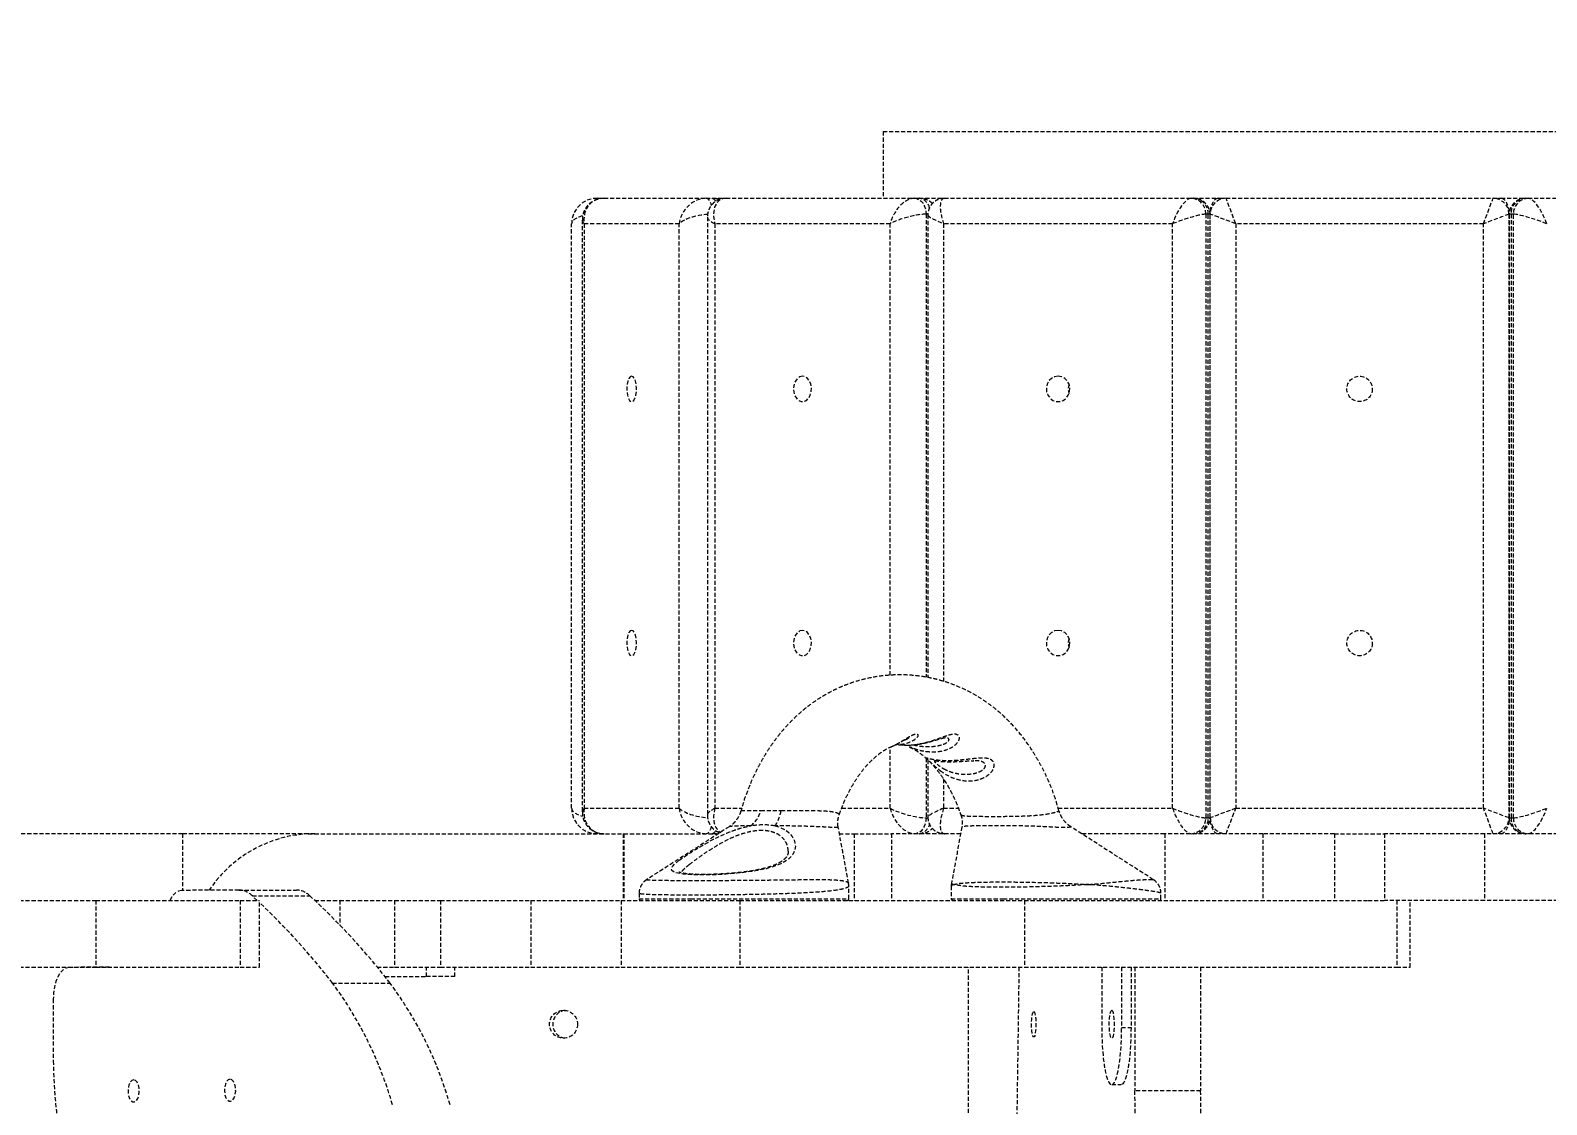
# Model space of a CAD drawing. Header units: millimetres. Extents: x -468 to 5922, y -120 to 5313.
# Drawn here: x 3618.3 to 4095.6, y 3506.8 to 3845 of the extents above; entities that cross this region are included whole.
import ezdxf

# ---------------------------------------------------------------- set-up
doc = ezdxf.new("R2010")
doc.units = ezdxf.units.MM
doc.linetypes.add('HIDDEN', pattern=[1.905, 1.27, -0.635])
doc.layers.add('DIKOM_ОБЬЕКТ', color=7, linetype='Continuous')
doc.layers.add('DIKOM_РАЗМЕР_ЗОНА', color=7, linetype='Continuous')
doc.styles.add('style1', font='arialbd.ttf', dxfattribs={"width": 0.8})
doc.dimstyles.new('1-50', dxfattribs={"dimtxt": 300, "dimasz": 200, "dimexe": 100, "dimexo": 0, "dimgap": 100, "dimtad": 1, "dimtxsty": 'style1', "dimcen": 200, "dimclrd": 7, "dimclre": 7, "dimclrt": 7, "dimadec": 1, "dimazin": 2, "dimtfac": 1, "dimtmove": 0, "dimatfit": 2, "dimfxl": 0, "dimlwd": 25, "dimlwe": 18, "dimarcsym": 0})

# ---------------------------------------------------------------- blocks, each defined once
blk = doc.blocks.new('*D38')
at = {"layer": 'Defpoints', "color": 0, "transparency": 16777216}
for p in [(4635.22, 5313.1), (-18.18, 679.1), (4922.12, 679.1)]:
    blk.add_point(p, dxfattribs=at)
at = {"layer": 'DIKOM_РАЗМЕР_ЗОНА', "color": 7, "lineweight": 18, "transparency": 16777216}
for p, q in [((4635.22, 5313.1), (-118.18, 5313.1)), ((4922.12, 679.1), (-118.18, 679.1))]:
    blk.add_line(p, q, dxfattribs=at)
at = {"layer": 'DIKOM_РАЗМЕР_ЗОНА', "color": 7, "lineweight": 25, "transparency": 16777216}
blk.add_line((-18.18, 5113.1), (-18.18, 879.1), dxfattribs=at)
at = {"layer": 'DIKOM_РАЗМЕР_ЗОНА', "color": 7, "transparency": 16777216}
for points in [[(-51.51, 5113.1), (15.15, 5113.1), (-18.18, 5313.1)], [(-51.51, 879.1), (15.15, 879.1), (-18.18, 679.1)]]:
    blk.add_solid(points, dxfattribs=at)
at = {"layer": 'DIKOM_РАЗМЕР_ЗОНА', "color": 7, "transparency": 16777216, "insert": (-271.35, 2810.16), "char_height": 300, "attachment_point": 5, "rotation": 90, "style": 'style1'}
blk.add_mtext('{\\fArial|b0|i0|c204|p34;4640}', dxfattribs=at)

msp = doc.modelspace()

# ---------------------------------------------------------------- linework, layer by layer
at = {"layer": 'DIKOM_ОБЬЕКТ', "color": 7, "linetype": 'HIDDEN', "lineweight": 15}
for p, q in [((3886.717, 3813.098), (3886.717, 3792.098)), ((3886.717, 3813.098), (4186.717, 3813.098)), ((3796.717, 3792.098), (3798.717, 3792.098)), ((3796.717, 3792.098), (3796.717, 3791.761)), ((3798.913, 3792.098), (3831.059, 3792.098)), ((3831.059, 3792.098), (3832.906, 3792.098)), ((3832.906, 3792.098), (3837.313, 3792.098)), ((3837.313, 3792.098), (3896.71, 3792.098)), ((3896.71, 3792.098), (3898.124, 3792.098)), ((3898.124, 3792.098), (3906.07, 3792.098)), ((3906.07, 3792.098), (3983.676, 3792.098)), ((3983.676, 3792.098), (3984.441, 3792.098)), ((3984.441, 3792.098), (3992.191, 3792.098)), ((3992.191, 3792.098), (3992.956, 3792.098)), ((3992.956, 3792.098), (3994.717, 3792.098)), ((3992.956, 3791.778), (3992.956, 3792.098)), ((3994.717, 3792.098), (4078.717, 3792.098)), ((4078.717, 3792.098), (4080.478, 3792.098)), ((4080.478, 3792.098), (4081.243, 3792.098)), ((4080.478, 3791.778), (4080.478, 3792.098)), ((4081.243, 3792.098), (4088.993, 3792.098)), ((4088.993, 3792.098), (4089.758, 3792.098)), ((4089.758, 3792.098), (4167.364, 3792.098)), ((3792.061, 3785.246), (3792.061, 3598.95)), ((3831.434, 3786.22), (3831.434, 3597.977)), ((3900.245, 3787.098), (3900.245, 3641.364)), ((3900.847, 3787.098), (3900.245, 3787.098)), ((3900.842, 3786.87), (3900.842, 3641.254)), ((3988.295, 3787.098), (3988.295, 3597.098)), ((3989.061, 3787.098), (3988.295, 3787.098)), ((3989.061, 3597.098), (3989.061, 3787.098)), ((3989.67, 3597.327), (3989.67, 3786.87)), ((3989.717, 3597.098), (3989.717, 3787.098)), ((4083.717, 3787.098), (4083.717, 3597.098)), ((4083.764, 3786.87), (4083.764, 3597.327)), ((4084.373, 3787.098), (4084.373, 3597.098)), ((4085.139, 3787.098), (4084.373, 3787.098)), ((4085.139, 3597.098), (4085.139, 3787.098)), ((3788.717, 3600.098), (3788.717, 3784.098)), ((3822.52, 3784.098), (3792.67, 3784.098)), ((3792.67, 3784.098), (3792.67, 3600.098)), ((3822.52, 3600.098), (3822.52, 3784.098)), ((3888.932, 3784.098), (3833.777, 3784.098)), ((3833.777, 3784.098), (3833.777, 3600.098)), ((3888.932, 3641.977), (3888.932, 3784.098)), ((3977.843, 3784.098), (3905.78, 3784.098)), ((3905.78, 3784.098), (3905.78, 3640.043)), ((3977.843, 3600.098), (3977.843, 3784.098)), ((4075.717, 3784.098), (3997.717, 3784.098)), ((3997.717, 3784.098), (3997.717, 3600.098)), ((4075.717, 3600.098), (4075.717, 3784.098)), ((3989.67, 3774.56), (3989.717, 3774.386)), ((3989.717, 3771.098), (3989.67, 3771.098)), ((4083.717, 3774.386), (4083.764, 3774.56)), ((4083.764, 3771.098), (4083.717, 3771.098)), ((3888.932, 3600.098), (3888.932, 3619.308)), ((3890.482, 3620.035), (3890.991, 3620.05)), ((3891.554, 3620.145), (3890.992, 3620.118)), ((3892.651, 3620.086), (3892.864, 3620.074)), ((3893.645, 3620.03), (3894.023, 3619.84)), ((3900.245, 3615.864), (3900.245, 3597.098)), ((3900.842, 3615.298), (3900.842, 3597.327)), ((3915.324, 3615.051), (3915.147, 3615.056)), ((3989.67, 3613.098), (3989.717, 3613.098)), ((4083.717, 3613.098), (4083.764, 3613.098)), ((3905.78, 3609.274), (3905.78, 3600.098)), ((3989.717, 3609.811), (3989.67, 3609.636)), ((4083.764, 3609.636), (4083.717, 3609.811)), ((3792.67, 3600.098), (3822.52, 3600.098)), ((3833.777, 3600.098), (3842.259, 3600.098)), ((3873.724, 3600.098), (3888.932, 3600.098)), ((3905.78, 3600.098), (3910.452, 3600.098)), ((3941.822, 3600.098), (3977.843, 3600.098)), ((3942.088, 3599.286), (3942.116, 3599.305)), ((3997.717, 3600.098), (4075.717, 3600.098)), ((3900.245, 3597.098), (3900.856, 3597.098)), ((3911.579, 3594.193), (3911.587, 3594.178)), ((3988.295, 3597.098), (3989.061, 3597.098)), ((4084.373, 3597.098), (4085.139, 3597.098)), ((3666.285, 3592.098), (3571.008, 3592.098)), ((3705.743, 3592.098), (3666.285, 3592.098)), ((3666.285, 3592.098), (3666.285, 3574.251)), ((3705.743, 3592.098), (3707.882, 3592.098)), ((3705.743, 3592.098), (3705.743, 3592.041)), ((3707.882, 3592.098), (3804.939, 3592.098)), ((3796.717, 3592.454), (3796.717, 3592.098)), ((3804.939, 3592.098), (3804.939, 3571.098)), ((3804.939, 3592.098), (3805.163, 3592.098)), ((3805.163, 3592.098), (3805.163, 3571.098)), ((3805.163, 3592.098), (3834.87, 3592.098)), ((3872.952, 3592.098), (3877.645, 3592.098)), ((3877.645, 3592.098), (3877.645, 3571.098)), ((3877.645, 3592.098), (3889.381, 3592.098)), ((3889.381, 3592.098), (3889.381, 3571.098)), ((3911.121, 3592.098), (3889.381, 3592.098)), ((3975.366, 3592.098), (3949.224, 3592.098)), ((3975.366, 3592.098), (3975.366, 3571.098)), ((4006.302, 3592.098), (3975.366, 3592.098)), ((3992.956, 3592.419), (3992.956, 3592.098)), ((4006.302, 3592.098), (4006.302, 3571.098)), ((4028.76, 3592.098), (4006.302, 3592.098)), ((4028.76, 3592.098), (4028.76, 3571.098)), ((4028.76, 3592.098), (4044.584, 3592.098)), ((4044.584, 3592.098), (4044.584, 3571.098)), ((4076.029, 3592.098), (4044.584, 3592.098)), ((4076.029, 3592.098), (4076.029, 3571.098)), ((4301.017, 3592.098), (4076.029, 3592.098)), ((4080.478, 3592.419), (4080.478, 3592.098)), ((3875.929, 3571.598), (3875.929, 3575.618)), ((3908.196, 3575.616), (3908.196, 3571.598)), ((3951.167, 3576.098), (3951.333, 3576.098)), ((3971.748, 3577.622), (3971.74, 3577.618)), ((3611.13, 3571.098), (3638.928, 3571.098)), ((3638.928, 3571.098), (3638.928, 3550.098)), ((3638.928, 3571.098), (3684.418, 3571.098)), ((3683.946, 3574.367), (3665.932, 3574.248)), ((3683.946, 3574.367), (3702.065, 3574.367)), ((3684.418, 3571.098), (3684.418, 3550.098)), ((3684.418, 3571.098), (3690.418, 3571.098)), ((3689.765, 3571.098), (3688.214, 3572.529)), ((3688.214, 3572.529), (3706.333, 3572.529)), ((3690.418, 3550.098), (3690.418, 3571.098)), ((3707.884, 3571.098), (3715.751, 3571.098)), ((3715.751, 3571.098), (3733.007, 3571.098)), ((3715.751, 3571.098), (3715.751, 3563.349)), ((3733.007, 3571.098), (3733.007, 3550.098)), ((3733.007, 3571.098), (3747.405, 3571.098)), ((3747.405, 3571.098), (3747.405, 3550.098)), ((3747.405, 3571.098), (3775.846, 3571.098)), ((3775.846, 3571.098), (3775.846, 3550.098)), ((3775.846, 3571.098), (3804.286, 3571.098)), ((3804.286, 3571.098), (3804.286, 3550.098)), ((3804.286, 3571.098), (3841.651, 3571.098)), ((3809.93, 3573.325), (3809.93, 3571.598)), ((3809.93, 3571.598), (3826.214, 3571.598)), ((3826.214, 3571.598), (3875.929, 3571.598)), ((3841.651, 3571.098), (3841.651, 3550.098)), ((3841.651, 3571.098), (3931.274, 3571.098)), ((3908.196, 3571.598), (3924.481, 3571.598)), ((3924.481, 3571.598), (3974.196, 3571.598)), ((3931.274, 3571.098), (3931.274, 3550.098)), ((3931.274, 3571.098), (4039.4, 3571.098)), ((3974.196, 3571.598), (3974.196, 3573.326)), ((4039.4, 3571.098), (4044.584, 3571.098)), ((4076.029, 3571.098), (4044.584, 3571.098)), ((4048.431, 3571.098), (4048.431, 3550.098)), ((4052.582, 3550.098), (4052.582, 3571.098)), ((4301.017, 3571.098), (4076.029, 3571.098)), ((3611.13, 3550.098), (3638.928, 3550.098)), ((3643.223, 3550.098), (3630.585, 3550.015)), ((3638.928, 3550.098), (3684.418, 3550.098)), ((3684.418, 3550.098), (3690.418, 3550.098)), ((3727.534, 3550.098), (3733.007, 3550.098)), ((3729.968, 3547.098), (3743.032, 3547.098)), ((3733.007, 3550.098), (3747.405, 3550.098)), ((3743.032, 3547.098), (3743.032, 3550.098)), ((3751.932, 3547.098), (3743.032, 3547.098)), ((3747.405, 3550.098), (3775.846, 3550.098)), ((3751.932, 3547.098), (3751.932, 3550.098)), ((3775.846, 3550.098), (3804.286, 3550.098)), ((3804.286, 3550.098), (3841.651, 3550.098)), ((3841.651, 3550.098), (3931.274, 3550.098)), ((3913.656, 3054.654), (3913.656, 3550.098)), ((3929.504, 3550.098), (3924.485, 3201.14)), ((3931.274, 3550.098), (4048.431, 3550.098)), ((3955.559, 3550.098), (3955.559, 3531.098)), ((3961.81, 3550.098), (3961.81, 3531.098)), ((3964.765, 3550.098), (3964.765, 3531.098)), ((3965.987, 3550.098), (3966, 3511.168)), ((3986.668, 3550.098), (3986.681, 3511.168)), ((4048.431, 3550.098), (4052.582, 3550.098)), ((3713.462, 3545.058), (3731.581, 3545.058)), ((3625.546, 3539.982), (3625.579, 3520.576)), ((3961.81, 3531.098), (3964.765, 3531.098)), ((3958.685, 3513.098), (3961.639, 3513.098)), ((3986.681, 3511.168), (3966, 3511.168))]:
    msp.add_line(p, q, dxfattribs=at)
at = {"layer": 'DIKOM_ОБЬЕКТ', "color": 7, "linetype": 'HIDDEN', "lineweight": 15, "flags": 128}
for points in [[(3831.059, 3792.098), (3831.432, 3792.002), (3831.791, 3791.718), (3832.122, 3791.256), (3832.412, 3790.634), (3832.65, 3789.876), (3832.652, 3789.867)], [(3896.71, 3792.098), (3897.4, 3792.002), (3898.063, 3791.718), (3898.674, 3791.256), (3899.21, 3790.634), (3899.65, 3789.876), (3899.976, 3789.012), (3900.178, 3788.074), (3900.245, 3787.098)], [(3992.191, 3792.098), (3991.594, 3791.945), (3991.019, 3791.489), (3990.49, 3790.75), (3990.026, 3789.755), (3989.645, 3788.543), (3989.503, 3787.927)], [(3997.717, 3784.098), (3997.132, 3785.659), (3996.569, 3787.16), (3996.05, 3788.543), (3995.596, 3789.755), (3995.223, 3790.75), (3994.945, 3791.489), (3994.775, 3791.945), (3994.717, 3792.098)], [(4075.717, 3784.098), (4076.302, 3785.659), (4076.865, 3787.16), (4077.384, 3788.543), (4077.838, 3789.755), (4078.212, 3790.75), (4078.489, 3791.489), (4078.659, 3791.945), (4078.717, 3792.098)], [(4083.922, 3787.973), (4083.789, 3788.543), (4083.408, 3789.755), (4082.944, 3790.75), (4082.415, 3791.489), (4081.84, 3791.945), (4081.243, 3792.098)], [(3997.717, 3784.098), (3996.156, 3784.684), (3994.656, 3785.246), (3993.273, 3785.765), (3992.06, 3786.22), (3991.065, 3786.593), (3990.326, 3786.87), (3989.871, 3787.041), (3989.717, 3787.098)], [(4083.717, 3787.098), (4083.563, 3787.041), (4083.108, 3786.87), (4082.369, 3786.593), (4081.374, 3786.22), (4080.162, 3785.765), (4078.779, 3785.246), (4077.278, 3784.684), (4075.717, 3784.098)], [(3807.595, 3736.098), (3807.144, 3735.921), (3806.733, 3735.403), (3806.398, 3734.592), (3806.17, 3733.56), (3806.068, 3732.397), (3806.103, 3731.208), (3806.269, 3730.098), (3806.554, 3729.166), (3806.931, 3728.495), (3807.367, 3728.143), (3807.823, 3728.143), (3808.259, 3728.495), (3808.636, 3729.166), (3808.921, 3730.098), (3809.087, 3731.208), (3809.121, 3732.397), (3809.02, 3733.56), (3808.792, 3734.592), (3808.457, 3735.403), (3808.046, 3735.921), (3807.595, 3736.098)], [(3861.355, 3736.098), (3860.521, 3735.921), (3859.761, 3735.403), (3859.143, 3734.592), (3858.722, 3733.56), (3858.534, 3732.397), (3858.597, 3731.208), (3858.905, 3730.098), (3859.431, 3729.166), (3860.127, 3728.495), (3860.933, 3728.143), (3861.776, 3728.143), (3862.582, 3728.495), (3863.278, 3729.166), (3863.804, 3730.098), (3864.112, 3731.208), (3864.175, 3732.397), (3863.988, 3733.56), (3863.566, 3734.592), (3862.948, 3735.403), (3862.188, 3735.921), (3861.355, 3736.098)], [(3941.812, 3736.098), (3940.722, 3735.921), (3939.73, 3735.403), (3938.922, 3734.592), (3938.372, 3733.56), (3938.126, 3732.397), (3938.209, 3731.208), (3938.611, 3730.098), (3939.298, 3729.166), (3940.208, 3728.495), (3941.261, 3728.143), (3942.362, 3728.143), (3943.415, 3728.495), (3944.325, 3729.166), (3945.012, 3730.098), (3945.414, 3731.208), (3945.497, 3732.397), (3945.252, 3733.56), (3944.701, 3734.592), (3943.893, 3735.403), (3942.901, 3735.921), (3941.812, 3736.098)], [(3807.595, 3656.098), (3807.144, 3655.921), (3806.733, 3655.403), (3806.398, 3654.592), (3806.17, 3653.56), (3806.068, 3652.397), (3806.103, 3651.208), (3806.269, 3650.098), (3806.554, 3649.166), (3806.931, 3648.495), (3807.367, 3648.143), (3807.823, 3648.143), (3808.259, 3648.495), (3808.636, 3649.166), (3808.921, 3650.098), (3809.087, 3651.208), (3809.121, 3652.397), (3809.02, 3653.56), (3808.792, 3654.592), (3808.457, 3655.403), (3808.046, 3655.921), (3807.595, 3656.098)], [(3861.355, 3656.098), (3860.521, 3655.921), (3859.761, 3655.403), (3859.143, 3654.592), (3858.722, 3653.56), (3858.534, 3652.397), (3858.597, 3651.208), (3858.905, 3650.098), (3859.431, 3649.166), (3860.127, 3648.495), (3860.933, 3648.143), (3861.776, 3648.143), (3862.582, 3648.495), (3863.278, 3649.166), (3863.804, 3650.098), (3864.112, 3651.208), (3864.175, 3652.397), (3863.988, 3653.56), (3863.566, 3654.592), (3862.948, 3655.403), (3862.188, 3655.921), (3861.355, 3656.098)], [(3941.812, 3656.098), (3940.722, 3655.921), (3939.73, 3655.403), (3938.922, 3654.592), (3938.372, 3653.56), (3938.126, 3652.397), (3938.209, 3651.208), (3938.611, 3650.098), (3939.298, 3649.166), (3940.208, 3648.495), (3941.261, 3648.143), (3942.362, 3648.143), (3943.415, 3648.495), (3944.325, 3649.166), (3945.012, 3650.098), (3945.414, 3651.208), (3945.497, 3652.397), (3945.252, 3653.56), (3944.701, 3654.592), (3943.893, 3655.403), (3942.901, 3655.921), (3941.812, 3656.098)], [(3997.717, 3600.098), (3996.156, 3599.513), (3994.656, 3598.95), (3993.273, 3598.432), (3992.06, 3597.977), (3991.065, 3597.604), (3990.326, 3597.327), (3989.871, 3597.156), (3989.717, 3597.098)], [(3994.717, 3592.098), (3994.775, 3592.252), (3994.945, 3592.707), (3995.223, 3593.447), (3995.596, 3594.442), (3996.05, 3595.654), (3996.569, 3597.037), (3997.132, 3598.538), (3997.717, 3600.098)], [(4083.717, 3597.098), (4083.563, 3597.156), (4083.108, 3597.327), (4082.369, 3597.604), (4081.374, 3597.977), (4080.162, 3598.432), (4078.779, 3598.95), (4077.278, 3599.513), (4075.717, 3600.098)], [(4078.717, 3592.098), (4078.659, 3592.252), (4078.489, 3592.707), (4078.212, 3593.447), (4077.838, 3594.442), (4077.384, 3595.654), (4076.865, 3597.037), (4076.302, 3598.538), (4075.717, 3600.098)], [(3852.716, 3594.565), (3854.15, 3594.141), (3855.731, 3593.398), (3857.037, 3592.449), (3858.128, 3591.21), (3858.831, 3589.827), (3859.118, 3588.144), (3858.789, 3586.451), (3858.326, 3585.56), (3857.079, 3584.171), (3855.198, 3582.927), (3852.887, 3581.93), (3850.039, 3581.089), (3847.125, 3580.477), (3843.894, 3579.983), (3840.705, 3579.627), (3837.393, 3579.364), (3834.258, 3579.201), (3831.187, 3579.12), (3828.439, 3579.122), (3825.926, 3579.208), (3823.855, 3579.375), (3822.162, 3579.639), (3820.984, 3579.994), (3820.283, 3580.471), (3820.111, 3581.058), (3820.456, 3581.801), (3821.286, 3582.678), (3822.609, 3583.743), (3822.609, 3583.743)], [(3832.654, 3594.339), (3832.65, 3594.321), (3832.412, 3593.563), (3832.122, 3592.941), (3831.791, 3592.479), (3831.432, 3592.195), (3831.059, 3592.098)], [(3900.245, 3597.098), (3900.178, 3596.123), (3899.976, 3595.185), (3899.65, 3594.321), (3899.21, 3593.563), (3898.674, 3592.941), (3898.063, 3592.479), (3897.4, 3592.195), (3896.71, 3592.098)], [(3989.513, 3596.224), (3989.645, 3595.654), (3990.026, 3594.442), (3990.49, 3593.447), (3991.019, 3592.707), (3991.594, 3592.252), (3992.191, 3592.098)], [(4081.243, 3592.098), (4081.84, 3592.252), (4082.415, 3592.707), (4082.944, 3593.447), (4083.408, 3594.442), (4083.789, 3595.654), (4083.931, 3596.27)], [(3665.932, 3574.248), (3664.946, 3574.05), (3663.998, 3573.474), (3663.126, 3572.544), (3662.362, 3571.296), (3662.266, 3571.098)], [(3630.585, 3550.015), (3629.599, 3549.816), (3628.652, 3549.241), (3627.779, 3548.311), (3627.015, 3547.063), (3626.389, 3545.543), (3625.925, 3543.811), (3625.64, 3541.933), (3625.546, 3539.982)], [(3958.685, 3536.498), (3958.9, 3536.32), (3959.098, 3535.8), (3959.262, 3534.98), (3959.38, 3533.926), (3959.441, 3532.725), (3959.441, 3531.472), (3959.38, 3530.271), (3959.262, 3529.217), (3959.098, 3528.397), (3958.9, 3527.877), (3958.685, 3527.698), (3958.469, 3527.877), (3958.272, 3528.397), (3958.107, 3529.217), (3957.99, 3530.271), (3957.928, 3531.472), (3957.928, 3532.725), (3957.99, 3533.926), (3958.107, 3534.98), (3958.272, 3535.8), (3958.469, 3536.32), (3958.685, 3536.498)], [(3934.148, 3536.098), (3934.352, 3535.921), (3934.539, 3535.403), (3934.691, 3534.592), (3934.794, 3533.56), (3934.84, 3532.397), (3934.825, 3531.208), (3934.749, 3530.098), (3934.62, 3529.166), (3934.449, 3528.495), (3934.251, 3528.143), (3934.044, 3528.143), (3933.846, 3528.495), (3933.675, 3529.166), (3933.546, 3530.098), (3933.47, 3531.208), (3933.455, 3532.397), (3933.501, 3533.56), (3933.605, 3534.592), (3933.756, 3535.403), (3933.943, 3535.921), (3934.148, 3536.098)], [(3955.559, 3531.098), (3955.591, 3528.537), (3955.686, 3526.027), (3955.841, 3523.621), (3956.055, 3521.367), (3956.322, 3519.311), (3956.638, 3517.495), (3956.995, 3515.956), (3957.386, 3514.725), (3957.804, 3513.828), (3958.24, 3513.282), (3958.685, 3513.098)], [(3958.685, 3513.098), (3959.13, 3513.282), (3959.565, 3513.828), (3959.983, 3514.725), (3960.375, 3515.956), (3960.732, 3517.495), (3961.047, 3519.311), (3961.314, 3521.367), (3961.528, 3523.621), (3961.684, 3526.027), (3961.779, 3528.537), (3961.81, 3531.098)], [(3964.765, 3531.098), (3964.733, 3528.537), (3964.638, 3526.027), (3964.482, 3523.621), (3964.269, 3521.367), (3964.001, 3519.311), (3963.686, 3517.495), (3963.329, 3515.956), (3962.938, 3514.725), (3962.52, 3513.828), (3962.084, 3513.282), (3961.639, 3513.098)], [(3625.579, 3520.576), (3625.692, 3515.224), (3626.011, 3509.904), (3626.535, 3504.649), (3627.261, 3499.488), (3628.184, 3494.451), (3629.299, 3489.569), (3630.599, 3484.871), (3632.077, 3480.382), (3633.725, 3476.13), (3635.532, 3472.141), (3637.488, 3468.436), (3639.581, 3465.037)], [(3650.872, 3514.649), (3650.297, 3514.459), (3649.785, 3513.911), (3649.391, 3513.063), (3649.157, 3512.008), (3649.109, 3510.86), (3649.252, 3509.743), (3649.57, 3508.778), (3650.03, 3508.07), (3650.581, 3507.696), (3651.163, 3507.696), (3651.714, 3508.07), (3652.174, 3508.778), (3652.492, 3509.743), (3652.635, 3510.86), (3652.587, 3512.008), (3652.353, 3513.063), (3651.959, 3513.911), (3651.446, 3514.459), (3650.872, 3514.649)], [(3681.204, 3514.849), (3680.629, 3514.659), (3680.117, 3514.111), (3679.723, 3513.263), (3679.489, 3512.208), (3679.441, 3511.059), (3679.584, 3509.943), (3679.902, 3508.978), (3680.362, 3508.27), (3680.913, 3507.896), (3681.495, 3507.896), (3682.046, 3508.27), (3682.506, 3508.978), (3682.824, 3509.943), (3682.967, 3511.059), (3682.919, 3512.208), (3682.685, 3513.263), (3682.291, 3514.111), (3681.778, 3514.659), (3681.204, 3514.849)], [(3971.507, 3464.711), (3970.83, 3466.439), (3970.18, 3468.493), (3969.564, 3470.859), (3968.985, 3473.518), (3968.447, 3476.452), (3967.955, 3479.64), (3967.511, 3483.057), (3967.12, 3486.68), (3966.784, 3490.481), (3966.505, 3494.434), (3966.286, 3498.509), (3966.128, 3502.677), (3966.033, 3506.907), (3966, 3511.168)], [(3992.188, 3464.711), (3991.51, 3466.439), (3990.861, 3468.493), (3990.245, 3470.859), (3989.666, 3473.518), (3989.128, 3476.452), (3988.636, 3479.64), (3988.192, 3483.057), (3987.801, 3486.68), (3987.465, 3490.481), (3987.186, 3494.434), (3986.967, 3498.509), (3986.809, 3502.677), (3986.714, 3506.907), (3986.681, 3511.168)]]:
    msp.add_lwpolyline(points, dxfattribs=at)
at = {"layer": 'DIKOM_ОБЬЕКТ', "color": 7, "linetype": 'HIDDEN', "lineweight": 15}
for centre, radius in [((4036.717, 3732.098), 4), ((4036.717, 3652.098), 4), ((3786.167, 3532.098), 4.4)]:
    msp.add_circle(centre, radius, dxfattribs=at)
for centre, radius, start, end in [((3796.717, 3784.098), 8, 90, 180), ((3832.566, 3790.561), 1.575, 22.39239, 77.51392), ((3897.677, 3788.369), 3.756, 11.65179, 83.16209), ((3983.478, 3787.281), 4.821, 357.82454, 87.64402), ((3984.243, 3787.281), 4.821, 357.82454, 87.64402), ((3994.717, 3787.098), 5, 90, 180), ((4078.717, 3787.098), 5, 0, 90), ((4089.191, 3787.281), 4.821, 92.35598, 182.17546), ((4089.956, 3787.281), 4.821, 92.35598, 182.17546), ((3949.308, 3732.098), 4.304, 160.31226, 199.68774), ((3949.308, 3652.098), 4.304, 160.31133, 199.68867), ((3796.717, 3600.098), 8, 180, 270), ((3839.77, 3601.551), 8.752, 307.03894, 345.93361), ((3843.892, 3600.814), 10.813, 324.69561, 352.6178), ((3897.672, 3595.839), 3.768, 276.89091, 348.90802), ((3983.478, 3596.915), 4.821, 272.35489, 2.17655), ((3984.243, 3596.915), 4.821, 272.35489, 2.17655), ((3994.717, 3597.098), 5, 180, 270), ((4078.717, 3597.098), 5, 270, 0), ((4089.191, 3596.915), 4.821, 177.82345, 267.64511), ((4089.956, 3596.915), 4.821, 177.82345, 267.64511), ((3707.882, 3552.098), 40, 90, 146.27722), ((3832.565, 3593.637), 1.576, 282.5067, 337.67025), ((3683.759, 3568.059), 6.311, 45.09921, 88.29998), ((3535.323, 3406.778), 225.511, 37.82021, 46.54766), ((3701.878, 3568.059), 6.311, 45.09921, 88.29998), ((3554.945, 3408.05), 223.544, 37.79891, 47.37321), ((3810.429, 3571.598), 0.5, 180, 270), ((3875.429, 3571.598), 0.5, 270, 0), ((3908.696, 3571.598), 0.5, 180, 270), ((3973.696, 3571.598), 0.5, 270, 0), ((3617.25, 3473.871), 119.685, 15.96912, 36.49784), ((3635.368, 3473.87), 119.686, 15.96924, 36.49771), ((3787.172, 3532.098), 4.4, 96.55351, 263.44649)]:
    msp.add_arc(centre, radius, start, end, dxfattribs=at)
for centre, major_axis, ratio, start_param, end_param in [((3800.061, 3784.098), (-4.577, 7.004), 0.8446743, 5.7788625, 7.3496589), ((3829.911, 3784.098), (4.577, 7.004), 0.8446743, 0.5043228, 2.0751191), ((3839.434, 3784.098), (-3.654, 7.664), 0.6277393, 5.9923586, 7.5631549), ((3894.589, 3784.098), (3.654, 7.664), 0.6277393, 0.2908267, 1.8616231), ((3908.842, 3784.098), (-3.153, 7.929), 0.3363472, 6.1502304, 7.7210267), ((3980.904, 3784.098), (3.153, 7.929), 0.3363472, 0.1329549, 1.7037512), ((4092.53, 3784.098), (-3.153, 7.929), 0.3363472, 4.5794341, 6.1502304), ((3796.717, 3784.098), (8, 0), 0.375, 2.1887161, 3.1415927), ((3800.061, 3784.098), (7.988, -1.299), 0.3385561, 3.1972158, 3.5892772), ((3829.911, 3784.098), (7.988, 1.299), 0.3385561, 1.3107457, 2.6939081), ((3839.434, 3784.098), (7.98, -2.264), 0.2466119, 3.2114471, 3.9968453), ((3894.589, 3784.098), (7.98, 2.264), 0.2466119, 0.7155437, 2.2863401), ((3908.842, 3784.098), (7.992, -2.821), 0.1278709, 3.1866917, 4.3647889), ((3980.904, 3784.098), (7.992, 2.821), 0.1278709, 0.3476, 1.9183964), ((3981.67, 3784.098), (7.992, 2.821), 0.1278709, 6.2372133, 6.6307854), ((4091.764, 3784.098), (7.992, -2.821), 0.1278709, 2.7939926, 3.187972), ((4092.53, 3784.098), (7.992, -2.821), 0.1278709, 1.2231963, 2.7939926), ((3796.717, 3600.098), (8, 0), 0.375, 3.1415927, 4.094691), ((3800.061, 3600.098), (4.577, 7.004), 0.8446743, 2.0751191, 3.6459154), ((3800.061, 3600.098), (7.988, 1.299), 0.3385561, 2.6939081, 3.0866072), ((3829.911, 3600.098), (-4.577, 7.004), 0.8446743, 1.0664736, 2.6372699), ((3829.911, 3600.098), (7.988, -1.299), 0.3385561, 3.5892772, 4.9723926), ((3839.434, 3600.098), (7.98, 2.264), 0.2466119, 2.2863401, 3.0717382), ((3839.434, 3600.098), (3.654, 7.664), 0.6277393, 1.8616231, 3.1145647), ((3894.589, 3600.098), (7.98, -2.264), 0.2466119, 3.9968453, 5.5676416), ((3894.589, 3600.098), (-3.654, 7.664), 0.6277393, 1.2799696, 2.8507659), ((3908.842, 3600.098), (7.992, 2.821), 0.1278709, 1.9183964, 3.0964936), ((3908.842, 3600.098), (3.153, 7.929), 0.3363472, 1.7037512, 3.2745476), ((3980.904, 3600.098), (7.992, -2.821), 0.1278709, 4.3647889, 5.9355853), ((3980.904, 3600.098), (-3.153, 7.929), 0.3363472, 1.4378414, 3.0086378), ((4092.53, 3600.098), (7.992, 2.821), 0.1278709, 3.4891927, 5.059989), ((4092.53, 3600.098), (3.153, 7.929), 0.3363472, 3.2745476, 4.8453439), ((3981.67, 3600.098), (7.992, -2.821), 0.1278709, 5.9355853, 6.3282843), ((4091.764, 3600.098), (7.992, 2.821), 0.1278709, 3.0964936, 3.4891927)]:
    msp.add_ellipse(centre, major_axis=major_axis, ratio=ratio, start_param=start_param, end_param=end_param, dxfattribs=at)
for points, knots in [([(3798.913, 3792.098), (3798.518, 3792.08), (3797.656, 3792.041), (3796.378, 3791.689), (3795.099, 3791.057), (3793.972, 3790.146), (3793.07, 3789.005), (3792.456, 3787.738), (3792.11, 3786.466), (3792.088, 3785.629), (3792.078, 3785.243)], [0, 0, 0, 0, 0.1074298, 0.2339917, 0.3596433, 0.4976246, 0.6310703, 0.7610161, 0.8900043, 1, 1, 1, 1]), ([(3837.313, 3792.098), (3836.838, 3792.068), (3835.944, 3792.012), (3834.69, 3791.561), (3833.57, 3790.872), (3832.633, 3789.927), (3831.95, 3788.807), (3831.566, 3787.64), (3831.416, 3786.761), (3831.446, 3786.293), (3831.452, 3786.208)], [0, 0, 0, 0, 0.1531201, 0.2885651, 0.424315, 0.5735513, 0.7122581, 0.8435428, 0.9716403, 1, 1, 1, 1]), ([(3835.223, 3791.701), (3834.854, 3791.818), (3834.104, 3792.055), (3833.31, 3792.084), (3832.906, 3792.098)], [0, 0, 0, 0, 0.49126678, 1, 1, 1, 1]), ([(3902.257, 3790.424), (3902.198, 3790.493), (3901.853, 3790.892), (3901.038, 3791.401), (3899.892, 3791.888), (3898.902, 3792.077), (3898.316, 3792.093), (3898.124, 3792.098)], [0, 0, 0, 0, 0.0588957, 0.3453043, 0.6143333, 0.8734144, 1, 1, 1, 1]), ([(3906.07, 3792.098), (3905.722, 3792.079), (3904.987, 3792.038), (3903.891, 3791.679), (3902.854, 3791.069), (3901.976, 3790.218), (3901.332, 3789.21), (3900.968, 3788.146), (3900.826, 3787.351), (3900.853, 3786.931), (3900.858, 3786.849)], [0, 0, 0, 0, 0.1272427, 0.2692527, 0.4145338, 0.561252, 0.7092864, 0.8441403, 0.9697122, 1, 1, 1, 1]), ([(3989.647, 3786.863), (3989.654, 3786.974), (3989.682, 3787.46), (3989.498, 3788.343), (3989.062, 3789.44), (3988.338, 3790.451), (3987.397, 3791.258), (3986.332, 3791.793), (3985.337, 3792.059), (3984.711, 3792.087), (3984.441, 3792.098)], [0, 0, 0, 0, 0.0415355, 0.1802918, 0.323914, 0.4701559, 0.6280138, 0.7702003, 0.9008695, 1, 1, 1, 1]), ([(4088.993, 3792.098), (4088.645, 3792.079), (4087.91, 3792.038), (4086.814, 3791.679), (4085.777, 3791.069), (4084.899, 3790.218), (4084.255, 3789.21), (4083.89, 3788.146), (4083.749, 3787.351), (4083.775, 3786.931), (4083.781, 3786.849)], [0, 0, 0, 0, 0.127244, 0.2692508, 0.414534, 0.5612505, 0.7092855, 0.8441391, 0.9697113, 1, 1, 1, 1]), ([(3942.058, 3599.279), (3941.713, 3600.542), (3940.76, 3604.037), (3938.98, 3608.375), (3937.057, 3612.454), (3935.403, 3615.504), (3933.139, 3619.218), (3930.145, 3623.365), (3926.393, 3627.561), (3923.087, 3630.593), (3920.264, 3632.807), (3917.81, 3634.509), (3915.016, 3636.197), (3911.8, 3637.838), (3908.396, 3639.242), (3905.128, 3640.298), (3902.093, 3641.055), (3899.156, 3641.595), (3896.09, 3641.961), (3892.828, 3642.133), (3889.263, 3642.064), (3885.415, 3641.687), (3881.499, 3640.963), (3877.865, 3639.966), (3874.88, 3638.899), (3872.444, 3637.858), (3870.34, 3636.831), (3868.166, 3635.638), (3865.759, 3634.144), (3863.179, 3632.306), (3860.332, 3629.972), (3857.539, 3627.313), (3854.831, 3624.307), (3852.426, 3621.237), (3850.425, 3618.302), (3848.752, 3615.542), (3847.331, 3612.944), (3845.842, 3609.91), (3844.25, 3606.149), (3842.904, 3602.542), (3842.239, 3600.054), (3842.032, 3599.278)], [0, 0, 0, 0, 0.0231713, 0.0640835, 0.0884083, 0.1110701, 0.1335977, 0.1777328, 0.2194159, 0.2568553, 0.2784905, 0.3002778, 0.3241049, 0.3515662, 0.3807673, 0.4060479, 0.4276649, 0.4489297, 0.4706271, 0.4938979, 0.5189547, 0.5468677, 0.5772811, 0.6051267, 0.6289341, 0.6469007, 0.6638301, 0.6811688, 0.7028431, 0.7284318, 0.753006, 0.785406, 0.8137419, 0.8414588, 0.8688785, 0.8878842, 0.9076621, 0.9284705, 0.9544952, 0.9858277, 1, 1, 1, 1]), ([(3889.006, 3619.365), (3889.199, 3619.442), (3890.006, 3619.761), (3891.735, 3620.667), (3893.8, 3621.916), (3895.241, 3622.782), (3896.202, 3623.268), (3896.805, 3623.487), (3897.458, 3623.529), (3897.712, 3623.313), (3897.707, 3622.764), (3897.142, 3621.933), (3895.334, 3620.871), (3893.389, 3620.196), (3891.879, 3620.154), (3891.554, 3620.145)], [0, 0, 0, 0, 0.0248892, 0.1042616, 0.2271914, 0.3061126, 0.3271827, 0.3972815, 0.4302819, 0.5177108, 0.5481585, 0.6719023, 0.7917939, 0.9552032, 1, 1, 1, 1]), ([(3889.141, 3619.415), (3889.214, 3619.443), (3889.817, 3619.677), (3890.843, 3620.2), (3892.179, 3620.907), (3893.292, 3621.538), (3894.132, 3621.997), (3894.699, 3622.277), (3894.962, 3622.376), (3894.95, 3622.373), (3894.945, 3622.371)], [0, 0, 0, 0, 0.0277774, 0.2291759, 0.4030839, 0.5711222, 0.7153337, 0.8268352, 0.9411334, 1, 1, 1, 1]), ([(3892.58, 3620.1), (3892.908, 3620.065), (3894.518, 3619.895), (3897.537, 3620.163), (3901.095, 3621.006), (3904.171, 3622.041), (3906.549, 3622.943), (3908.116, 3623.388), (3909.216, 3623.544), (3909.85, 3623.475), (3910.459, 3623.11), (3910.698, 3622.652), (3910.676, 3621.686), (3910.007, 3620.422), (3908.106, 3618.934), (3905.297, 3617.919), (3902.251, 3617.678), (3899.526, 3617.981), (3897.289, 3618.479), (3895.805, 3619.115), (3895.092, 3619.421)], [0, 0, 0, 0, 0.0265916, 0.1305713, 0.2165831, 0.272482, 0.3421404, 0.384914, 0.3983441, 0.4436458, 0.4553593, 0.4999328, 0.5206287, 0.590014, 0.6572252, 0.7469868, 0.8382023, 0.8927246, 0.9484672, 1, 1, 1, 1]), ([(3872.932, 3598.062), (3873.479, 3599.543), (3874.54, 3602.42), (3876.347, 3606.031), (3878.353, 3609.42), (3880.531, 3612.41), (3882.74, 3614.862), (3884.644, 3616.594), (3886.247, 3617.806), (3887.715, 3618.734), (3888.554, 3619.131), (3889.013, 3619.349)], [0, 0, 0, 0, 0.1139442, 0.2212485, 0.3235273, 0.4564661, 0.5809977, 0.6918927, 0.7839416, 0.8817902, 1, 1, 1, 1]), ([(3891.558, 3620.068), (3891.697, 3620.08), (3892.008, 3620.105), (3892.303, 3620.106), (3892.538, 3620.072), (3892.577, 3620.066)], [0, 0, 0, 0, 0.402935, 0.90085466, 1, 1, 1, 1]), ([(3893.401, 3621.594), (3893.615, 3621.658), (3894.238, 3621.844), (3894.651, 3622.168), (3894.601, 3622.322), (3894.435, 3622.318), (3894.4, 3622.318)], [0, 0, 0, 0, 0.2237112, 0.6504751, 0.9264377, 1, 1, 1, 1]), ([(3893.76, 3620.023), (3893.929, 3620.012), (3894.786, 3619.955), (3896.418, 3620.073), (3898.51, 3620.351), (3900.431, 3620.767), (3902.063, 3621.199), (3903.444, 3621.606), (3904.547, 3621.934), (3905.429, 3622.172), (3905.999, 3622.295), (3906.308, 3622.322), (3906.279, 3622.322), (3906.269, 3622.322)], [0, 0, 0, 0, 0.0387038, 0.196572, 0.3550455, 0.4865457, 0.6014909, 0.6988808, 0.781742, 0.8498844, 0.9158208, 0.9713216, 1, 1, 1, 1]), ([(3895.068, 3619.359), (3895.25, 3619.281), (3895.701, 3619.087), (3896.691, 3618.557), (3898.138, 3617.635), (3899.797, 3616.328), (3901.471, 3614.747), (3903.05, 3613.01), (3904.562, 3611.096), (3905.897, 3609.156), (3907.08, 3607.218), (3908.122, 3605.328), (3909.236, 3603.047), (3910.289, 3600.649), (3910.909, 3598.837), (3911.17, 3598.073)], [0, 0, 0, 0, 0.050795, 0.1257002, 0.2243565, 0.3360131, 0.4331565, 0.5182297, 0.601708, 0.6847164, 0.7422028, 0.8021574, 0.8650553, 0.9430705, 1, 1, 1, 1]), ([(3896.281, 3620.089), (3896.511, 3620.027), (3897.56, 3619.743), (3898.948, 3619.597), (3901.07, 3619.473), (3903.252, 3619.583), (3905.455, 3620.069), (3906.846, 3620.74), (3907.356, 3621.262), (3907.516, 3621.674), (3907.458, 3621.943), (3907.15, 3622.207), (3906.761, 3622.295), (3906.409, 3622.329), (3906.295, 3622.318), (3906.27, 3622.316)], [0, 0, 0, 0, 0.039156, 0.1785026, 0.247519, 0.4241694, 0.5899556, 0.7033274, 0.7842761, 0.8104977, 0.8795074, 0.9083229, 0.9772089, 0.9949719, 1, 1, 1, 1]), ([(3904.783, 3611.894), (3904.692, 3611.962), (3903.909, 3612.55), (3902.73, 3613.574), (3901.699, 3614.546), (3900.988, 3615.22), (3900.611, 3615.574), (3900.318, 3615.872), (3900.33, 3615.917), (3900.651, 3615.852), (3901.4, 3615.627), (3903.204, 3615.263), (3905.867, 3615.012), (3908.776, 3615.057), (3911.518, 3615.286), (3913.506, 3615.513), (3915.673, 3615.764), (3917.88, 3615.963), (3919.924, 3615.812), (3920.92, 3615.305), (3921.49, 3614.692), (3921.71, 3614.12), (3921.699, 3613.025), (3921.077, 3611.644), (3919.415, 3610.15), (3917.062, 3609.068), (3914.005, 3608.559), (3910.651, 3608.921), (3907.453, 3610.089), (3905.628, 3611.323), (3904.783, 3611.894)], [0, 0, 0, 0, 0.0054491, 0.0467583, 0.0734137, 0.0835322, 0.113309, 0.1225493, 0.1582592, 0.1657268, 0.2102024, 0.2570659, 0.3119742, 0.3781527, 0.4132972, 0.4493362, 0.4741489, 0.5172248, 0.5560112, 0.5851376, 0.5926336, 0.6203878, 0.632586, 0.676274, 0.7211431, 0.7695639, 0.8269991, 0.894926, 0.9513537, 1, 1, 1, 1]), ([(3903.457, 3615.053), (3903.321, 3615.057), (3902.989, 3615.069), (3902.874, 3614.98), (3902.902, 3614.796), (3903.077, 3614.577), (3903.467, 3614.198), (3903.858, 3613.865), (3904.532, 3613.347), (3905.07, 3612.98), (3905.614, 3612.657), (3905.763, 3612.573), (3905.829, 3612.536)], [0, 0, 0, 0, 0.1120056, 0.2724172, 0.344464, 0.4906135, 0.5515087, 0.709775, 0.7463992, 0.9316697, 0.9697095, 1, 1, 1, 1]), ([(3903.068, 3615.085), (3903.078, 3615.084), (3903.106, 3615.081), (3903.382, 3615.044), (3903.889, 3614.977), (3904.75, 3614.881), (3905.963, 3614.788), (3907.504, 3614.738), (3909.29, 3614.76), (3911.074, 3614.849), (3912.707, 3614.961), (3914.026, 3615.039), (3914.9, 3615.079), (3915.264, 3615.068), (3915.324, 3615.066)], [0, 0, 0, 0, 0.0277346, 0.0721744, 0.1354923, 0.2234592, 0.327014, 0.4557403, 0.5868068, 0.7207625, 0.8271603, 0.9150504, 0.9859567, 1, 1, 1, 1]), ([(3905.829, 3612.536), (3906.465, 3612.223), (3907.716, 3611.607), (3909.603, 3611.097), (3911.398, 3610.828), (3913.389, 3610.768), (3915.376, 3610.991), (3917.193, 3611.565), (3918.354, 3612.302), (3918.822, 3612.959), (3918.968, 3613.495), (3918.915, 3613.882), (3918.628, 3614.327), (3918.274, 3614.586), (3917.629, 3614.851), (3917.083, 3614.963), (3916.224, 3615.055), (3915.725, 3615.053), (3915.324, 3615.051)], [0, 0, 0, 0, 0.0929335, 0.182804, 0.2729072, 0.358148, 0.4825616, 0.5826451, 0.6687908, 0.7253913, 0.7470367, 0.7962123, 0.8164735, 0.8665247, 0.8800642, 0.9352798, 0.9479458, 1, 1, 1, 1]), ([(3792.082, 3598.955), (3792.09, 3598.574), (3792.107, 3597.736), (3792.452, 3596.472), (3793.068, 3595.191), (3793.966, 3594.057), (3795.098, 3593.143), (3796.36, 3592.514), (3797.648, 3592.158), (3798.511, 3592.117), (3798.913, 3592.098)], [0, 0, 0, 0, 0.1087258, 0.2389928, 0.3665671, 0.5050724, 0.6375637, 0.765509, 0.8907922, 1, 1, 1, 1]), ([(3841.953, 3599.313), (3841.896, 3599.085), (3841.722, 3598.385), (3841.173, 3597.294), (3840.458, 3596.217), (3839.619, 3595.29), (3838.884, 3594.652), (3838.45, 3594.388), (3838.324, 3594.311)], [0, 0, 0, 0, 0.10421883, 0.32078886, 0.52613839, 0.70401099, 0.91470805, 1, 1, 1, 1]), ([(3842.012, 3599.293), (3842.117, 3599.328), (3842.296, 3599.388), (3843.314, 3599.403), (3844.544, 3599.413), (3846.175, 3599.42), (3847.565, 3599.422), (3848.26, 3599.424)], [0, 0, 0, 0, 0.2453768, 0.4157376, 0.5862534, 0.7930607, 1, 1, 1, 1]), ([(3848.26, 3599.424), (3849.219, 3599.401), (3851.169, 3599.355), (3853.455, 3599.401), (3854.615, 3599.425)], [0, 0, 0, 0, 0.4924436, 1, 1, 1, 1]), ([(3854.615, 3599.425), (3855.485, 3599.424), (3857.195, 3599.421), (3859.863, 3599.415), (3862.185, 3599.406), (3864.285, 3599.391), (3866.143, 3599.365), (3867.96, 3599.306), (3869.538, 3599.2), (3871.126, 3599.007), (3872.416, 3598.664), (3873.025, 3598.297), (3872.869, 3598.162), (3872.82, 3598.12)], [0, 0, 0, 0, 0.1120988, 0.2205101, 0.3288226, 0.3949327, 0.4787359, 0.5624452, 0.6361751, 0.7098219, 0.8294284, 0.9471804, 1, 1, 1, 1]), ([(3911.282, 3598.119), (3911.349, 3598.029), (3911.473, 3597.864), (3912.329, 3597.741), (3913.471, 3597.648), (3915.104, 3597.592), (3917.557, 3597.56), (3920.416, 3597.555), (3923.734, 3597.552), (3927.03, 3597.574), (3930.311, 3597.642), (3933.204, 3597.774), (3935.948, 3597.974), (3938.705, 3598.335), (3940.859, 3598.82), (3942.009, 3599.159), (3942.062, 3599.246), (3942.088, 3599.286)], [0, 0, 0, 0, 0.0607031, 0.1117442, 0.1638392, 0.2302883, 0.2984671, 0.3966507, 0.4589954, 0.5387925, 0.6215754, 0.6759211, 0.7316086, 0.8102616, 0.8806625, 0.9435766, 1, 1, 1, 1]), ([(3945.812, 3594.306), (3945.653, 3594.405), (3945.251, 3594.654), (3944.455, 3595.338), (3943.53, 3596.375), (3942.67, 3597.729), (3942.308, 3598.77), (3942.121, 3599.307)], [0, 0, 0, 0, 0.10993315, 0.27846882, 0.50227029, 0.74351933, 1, 1, 1, 1]), ([(3838.325, 3594.291), (3834.31, 3591.716), (3825.705, 3586.197), (3816.977, 3580.61), (3812.321, 3577.63)], [0, 0, 0, 0, 0.4665598, 1, 1, 1, 1]), ([(3831.443, 3597.982), (3831.459, 3597.594), (3831.493, 3596.792), (3831.861, 3595.603), (3832.474, 3594.488), (3833.34, 3593.529), (3834.332, 3592.807), (3835.072, 3592.536), (3835.401, 3592.416)], [0, 0, 0, 0, 0.1621377, 0.3346894, 0.5068614, 0.6792879, 0.8577228, 1, 1, 1, 1]), ([(3835.647, 3591.452), (3836.894, 3592.002), (3839.018, 3592.938), (3842.171, 3593.947), (3844.056, 3594.389), (3845.011, 3594.559), (3845.042, 3594.565)], [0, 0, 0, 0, 0.4080092, 0.6954458, 0.9900733, 1, 1, 1, 1]), ([(3845.042, 3594.565), (3844.219, 3594.557), (3842.553, 3594.542), (3840.654, 3594.498), (3839.278, 3594.433), (3838.509, 3594.36), (3838.381, 3594.3), (3838.333, 3594.278)], [0, 0, 0, 0, 0.2386625, 0.4829924, 0.6785512, 0.8798799, 1, 1, 1, 1]), ([(3852.716, 3594.565), (3851.649, 3594.709), (3849.271, 3595.03), (3846.545, 3594.73), (3845.042, 3594.565)], [0, 0, 0, 0, 0.448865, 1, 1, 1, 1]), ([(3872.568, 3594.188), (3872.552, 3594.146), (3872.517, 3594.051), (3871.442, 3594.022), (3869.869, 3594.107), (3868.23, 3594.196), (3866.731, 3594.271), (3865.204, 3594.334), (3863.442, 3594.394), (3861.417, 3594.453), (3858.599, 3594.506), (3855.656, 3594.545), (3853.776, 3594.558), (3852.716, 3594.565)], [0, 0, 0, 0, 0.101843, 0.2294882, 0.3598959, 0.3849294, 0.4684107, 0.5553357, 0.5652526, 0.6714915, 0.7812059, 0.876768, 1, 1, 1, 1]), ([(3872.589, 3594.203), (3872.578, 3594.252), (3872.467, 3594.717), (3872.457, 3595.754), (3872.588, 3597.026), (3872.845, 3597.792), (3872.941, 3598.08)], [0, 0, 0, 0, 0.04276909, 0.40526446, 0.77650862, 1, 1, 1, 1]), ([(3875.841, 3576.579), (3875.267, 3579.7), (3874.196, 3585.524), (3873.119, 3591.45), (3872.62, 3594.201)], [0, 0, 0, 0, 0.5357902, 1, 1, 1, 1]), ([(3898.124, 3592.098), (3898.599, 3592.128), (3899.495, 3592.182), (3900.739, 3592.643), (3901.665, 3593.164), (3902.091, 3593.622), (3902.229, 3593.77)], [0, 0, 0, 0, 0.3129629, 0.5898043, 0.8672701, 1, 1, 1, 1]), ([(3900.865, 3597.348), (3900.858, 3597.232), (3900.829, 3596.741), (3901.013, 3595.854), (3901.449, 3594.757), (3902.174, 3593.746), (3903.115, 3592.938), (3904.18, 3592.403), (3905.174, 3592.138), (3905.8, 3592.11), (3906.07, 3592.098)], [0, 0, 0, 0, 0.04316506, 0.18168447, 0.32506208, 0.47105967, 0.62865, 0.77059157, 0.90103776, 1, 1, 1, 1]), ([(3911.504, 3594.196), (3910.972, 3591.276), (3909.92, 3585.496), (3908.826, 3579.532), (3908.285, 3576.581)], [0, 0, 0, 0, 0.50517385, 1, 1, 1, 1]), ([(3911.182, 3598.064), (3911.29, 3597.771), (3911.58, 3596.992), (3911.691, 3595.691), (3911.677, 3594.665), (3911.568, 3594.225), (3911.561, 3594.198)], [0, 0, 0, 0, 0.2299129, 0.6127175, 0.9767504, 1, 1, 1, 1]), ([(3945.795, 3594.286), (3945.82, 3594.257), (3945.886, 3594.18), (3945.011, 3594.054), (3942.923, 3594.021), (3939.964, 3594.157), (3936.81, 3594.333), (3933.856, 3594.453), (3930.973, 3594.527), (3927.708, 3594.568), (3924.508, 3594.572), (3921.271, 3594.565), (3918.404, 3594.563), (3915.792, 3594.548), (3913.722, 3594.503), (3912.244, 3594.406), (3911.504, 3594.269), (3911.568, 3594.205), (3911.579, 3594.193)], [0, 0, 0, 0, 0.040574, 0.10956749, 0.17462269, 0.24719068, 0.32398286, 0.37334451, 0.42372912, 0.49277812, 0.5642185, 0.61724542, 0.70078971, 0.76589069, 0.83290827, 0.90842703, 0.98301971, 1, 1, 1, 1]), ([(3971.764, 3577.656), (3967.748, 3580.229), (3959.146, 3585.74), (3950.441, 3591.319), (3945.8, 3594.293)], [0, 0, 0, 0, 0.4668813, 1, 1, 1, 1]), ([(3984.441, 3592.098), (3984.789, 3592.118), (3985.525, 3592.159), (3986.62, 3592.518), (3987.657, 3593.128), (3988.535, 3593.979), (3989.179, 3594.987), (3989.544, 3596.05), (3989.685, 3596.842), (3989.659, 3597.257), (3989.654, 3597.335)], [0, 0, 0, 0, 0.1274465, 0.2696794, 0.4151902, 0.5621453, 0.7104099, 0.8454848, 0.97125, 1, 1, 1, 1]), ([(4083.788, 3597.348), (4083.781, 3597.232), (4083.752, 3596.741), (4083.936, 3595.854), (4084.372, 3594.757), (4085.096, 3593.746), (4086.038, 3592.938), (4087.102, 3592.403), (4088.097, 3592.138), (4088.723, 3592.11), (4088.993, 3592.098)], [0, 0, 0, 0, 0.0431643, 0.181684, 0.3250624, 0.47106, 0.6286504, 0.7705916, 0.9010383, 1, 1, 1, 1]), ([(3822.609, 3583.743), (3822.792, 3583.877), (3823.418, 3584.336), (3824.682, 3585.2), (3826.659, 3586.477), (3829.122, 3587.997), (3832.178, 3589.711), (3834.386, 3590.928), (3835.632, 3591.446), (3835.647, 3591.452)], [0, 0, 0, 0, 0.063369, 0.2162223, 0.3719198, 0.5709462, 0.7753693, 0.9972361, 1, 1, 1, 1]), ([(3856.86, 3586.575), (3856.836, 3587.067), (3856.787, 3588.022), (3856.206, 3589.407), (3855.359, 3590.603), (3854.225, 3591.586), (3852.886, 3592.334), (3851.287, 3592.848), (3849.412, 3593.125), (3847.255, 3593.098), (3844.887, 3592.757), (3842.464, 3592.111), (3839.72, 3591.104), (3836.748, 3589.679), (3833.756, 3587.952), (3831.084, 3586.234), (3828.278, 3584.309), (3826.704, 3583.112), (3825.753, 3582.389)], [0, 0, 0, 0, 0.0626513, 0.1218359, 0.1809863, 0.2317063, 0.2823857, 0.3313906, 0.3803666, 0.4343763, 0.4884052, 0.5425488, 0.5967476, 0.6740698, 0.7515131, 0.8220158, 0.8925013, 1, 1, 1, 1]), ([(3832.906, 3592.098), (3833.303, 3592.113), (3834.094, 3592.141), (3834.842, 3592.376), (3835.214, 3592.493)], [0, 0, 0, 0, 0.5022531, 1, 1, 1, 1]), ([(3856.866, 3586.576), (3856.873, 3586.505), (3856.914, 3586.114), (3856.725, 3585.51), (3856.315, 3584.743), (3855.661, 3584.018), (3854.768, 3583.323), (3853.611, 3582.666), (3852.224, 3582.069), (3850.571, 3581.513), (3848.702, 3581.023), (3846.642, 3580.597), (3844.443, 3580.234), (3842.137, 3579.934), (3839.768, 3579.692), (3837.388, 3579.506), (3835.037, 3579.373), (3832.763, 3579.291), (3830.608, 3579.258), (3828.615, 3579.273), (3826.827, 3579.335), (3825.288, 3579.444), (3824.087, 3579.586), (3823.215, 3579.751), (3822.703, 3579.893), (3822.469, 3580.01), (3822.494, 3579.992), (3822.5, 3579.988)], [0, 0, 0, 0, 0.013092, 0.0720173, 0.1188489, 0.1612471, 0.2064708, 0.2453061, 0.2868933, 0.3286124, 0.371091, 0.4135846, 0.4566243, 0.5000263, 0.5434375, 0.5873381, 0.6309951, 0.6748146, 0.7186764, 0.762189, 0.8057076, 0.8482704, 0.8903113, 0.9259393, 0.9594057, 0.9892795, 1, 1, 1, 1]), ([(3825.753, 3582.389), (3825.581, 3582.251), (3824.924, 3581.724), (3824.013, 3580.905), (3823.315, 3580.181), (3823.181, 3579.857), (3823.149, 3579.781)], [0, 0, 0, 0, 0.1332535, 0.5090566, 0.8847444, 1, 1, 1, 1]), ([(3812.332, 3577.629), (3812.139, 3577.501), (3811.715, 3577.218), (3811.041, 3576.536), (3810.437, 3575.63), (3810.055, 3574.546), (3809.883, 3573.739), (3809.934, 3573.329), (3809.936, 3573.314)], [0, 0, 0, 0, 0.1607008, 0.3536668, 0.5589196, 0.7727597, 0.9912855, 1, 1, 1, 1]), ([(3875.88, 3575.617), (3875.878, 3575.547), (3875.871, 3575.328), (3875.041, 3574.934), (3873.251, 3574.483), (3870.559, 3574.091), (3867.109, 3573.762), (3862.957, 3573.495), (3858.249, 3573.28), (3853.096, 3573.111), (3847.661, 3572.98), (3842.088, 3572.882), (3836.538, 3572.814), (3831.172, 3572.774), (3826.933, 3572.763), (3823.007, 3572.768), (3819.427, 3572.791), (3815.832, 3572.845), (3813.009, 3572.928), (3811.056, 3573.044), (3810.023, 3573.172), (3810.034, 3573.282), (3810.038, 3573.325)], [0, 0, 0, 0, 0.02558465, 0.07929592, 0.13300611, 0.18662232, 0.24023765, 0.29384687, 0.34745597, 0.40106315, 0.45467055, 0.50827794, 0.56188541, 0.61549366, 0.66910231, 0.69716996, 0.75078943, 0.80440906, 0.85804217, 0.91167525, 0.96534812, 1, 1, 1, 1]), ([(3812.338, 3577.621), (3812.326, 3577.62), (3812.166, 3577.605), (3812.603, 3577.562), (3813.697, 3577.509), (3815.659, 3577.459), (3818.292, 3577.421), (3821.605, 3577.394), (3824.857, 3577.382), (3828.405, 3577.379), (3832.22, 3577.385), (3837.034, 3577.405), (3842.066, 3577.438), (3847.115, 3577.481), (3852.129, 3577.534), (3856.925, 3577.59), (3861.447, 3577.644), (3865.551, 3577.677), (3869.172, 3577.662), (3872.189, 3577.552), (3874.455, 3577.286), (3875.655, 3576.911), (3875.766, 3576.661), (3875.807, 3576.569)], [0, 0, 0, 0, 0.00412076, 0.05505447, 0.10727201, 0.15764139, 0.20932139, 0.2594035, 0.31081205, 0.33734181, 0.38738911, 0.4387664, 0.48901322, 0.54058242, 0.59127961, 0.64327742, 0.69478991, 0.74757747, 0.8005377, 0.85486304, 0.9098913, 0.96689624, 1, 1, 1, 1]), ([(3875.906, 3575.615), (3875.914, 3575.699), (3875.946, 3576.019), (3875.864, 3576.334), (3875.803, 3576.568)], [0, 0, 0, 0, 0.2591535, 1, 1, 1, 1]), ([(3908.308, 3576.571), (3908.235, 3576.257), (3908.16, 3575.933), (3908.199, 3575.612), (3908.2, 3575.602)], [0, 0, 0, 0, 0.9685328, 1, 1, 1, 1]), ([(3908.328, 3576.572), (3908.309, 3576.548), (3908.236, 3576.462), (3908.363, 3576.343), (3908.501, 3576.246), (3908.607, 3576.19), (3908.674, 3576.162), (3908.754, 3576.124), (3908.802, 3576.117), (3908.828, 3576.1), (3908.832, 3576.098)], [0, 0, 0, 0, 0.1362941, 0.5055463, 0.7257003, 0.7638896, 0.8734573, 0.9333587, 0.9920041, 1, 1, 1, 1]), ([(3908.832, 3576.098), (3908.829, 3576.098), (3908.82, 3576.098), (3908.793, 3576.082), (3908.707, 3576.059), (3908.559, 3575.991), (3908.275, 3575.853), (3908.285, 3575.715), (3908.292, 3575.616)], [0, 0, 0, 0, 0.0071137, 0.0196477, 0.0660241, 0.2176059, 0.4344048, 1, 1, 1, 1]), ([(3908.832, 3576.098), (3908.835, 3576.098), (3909.183, 3576.124), (3910.142, 3576.435), (3912.364, 3576.621), (3915.415, 3576.794), (3919.456, 3576.892), (3924.261, 3576.929), (3929.643, 3576.884), (3935.037, 3576.788), (3940.643, 3576.627), (3945.251, 3576.426), (3948.382, 3576.268), (3949.85, 3576.183), (3950.557, 3576.141), (3950.907, 3576.118), (3951.078, 3576.107), (3951.148, 3576.1), (3951.167, 3576.098)], [0, 0, 0, 0, 0.0008784, 0.0958167, 0.1930536, 0.2905366, 0.3908794, 0.5081572, 0.6067284, 0.7083843, 0.806992, 0.9084537, 0.9563341, 0.9791851, 0.990327, 0.9960192, 0.998955, 1, 1, 1, 1]), ([(3951.167, 3576.087), (3951.149, 3576.086), (3951.079, 3576.085), (3950.909, 3576.074), (3950.561, 3576.053), (3949.858, 3576.01), (3948.395, 3575.924), (3945.299, 3575.748), (3940.705, 3575.551), (3935.158, 3575.375), (3929.783, 3575.263), (3924.438, 3575.218), (3919.642, 3575.252), (3915.574, 3575.381), (3912.467, 3575.505), (3910.178, 3575.923), (3909.184, 3575.906), (3908.835, 3576.096), (3908.832, 3576.098)], [0, 0, 0, 0, 0.0010355, 0.0039603, 0.0096419, 0.0207705, 0.043605, 0.0914921, 0.191589, 0.2916862, 0.3917609, 0.4918359, 0.6090798, 0.7080127, 0.8069451, 0.9030157, 0.9990662, 1, 1, 1, 1]), ([(3974.089, 3573.326), (3974.09, 3573.371), (3974.093, 3573.481), (3973.016, 3573.718), (3971.044, 3574.035), (3968.159, 3574.423), (3964.544, 3574.866), (3960.226, 3575.348), (3956.054, 3575.734), (3953.053, 3575.979), (3951.71, 3576.063), (3951.393, 3576.093), (3951.333, 3576.098)], [0, 0, 0, 0, 0.0904285, 0.2228518, 0.3591483, 0.4917951, 0.6283149, 0.7609353, 0.897399, 0.97585, 0.9954423, 1, 1, 1, 1]), ([(3951.335, 3576.11), (3951.395, 3576.113), (3951.716, 3576.128), (3953.073, 3576.241), (3955.883, 3576.466), (3959.737, 3576.862), (3962.521, 3577.156), (3965.071, 3577.395), (3967.366, 3577.574), (3969.704, 3577.669), (3971.175, 3577.674), (3971.84, 3577.648), (3971.762, 3577.626), (3971.748, 3577.622)], [0, 0, 0, 0, 0.0049948, 0.0266019, 0.1133496, 0.2456169, 0.3825301, 0.409569, 0.5501003, 0.6949067, 0.8306872, 0.9698287, 1, 1, 1, 1]), ([(3974.153, 3573.327), (3974.159, 3573.568), (3974.174, 3574.196), (3973.888, 3575.145), (3973.413, 3576.083), (3972.823, 3576.821), (3972.243, 3577.344), (3971.905, 3577.557), (3971.764, 3577.646)], [0, 0, 0, 0, 0.1309, 0.3412415, 0.5335198, 0.7123011, 0.8803604, 1, 1, 1, 1])]:
    msp.add_open_spline(points, degree=3, knots=knots, dxfattribs=at)

# ---------------------------------------------------------------- dimensions: what is measured, and where the dimension line sits
at = {"layer": 'DIKOM_РАЗМЕР_ЗОНА'}
dim = msp.add_linear_dim(base=(-18.179, 679.098), p1=(4635.22, 5313.098), p2=(4922.118, 679.098), angle=90, text='{\\fArial|b0|i0|c204|p34;4640}', dimstyle='1-50', dxfattribs=at)
dim.commit()
dim.dimension.update_dxf_attribs({"geometry": '*D38', "text_midpoint": (-18.179, 2810.156), "dimtype": 160})

doc.saveas('drawing.dxf')
